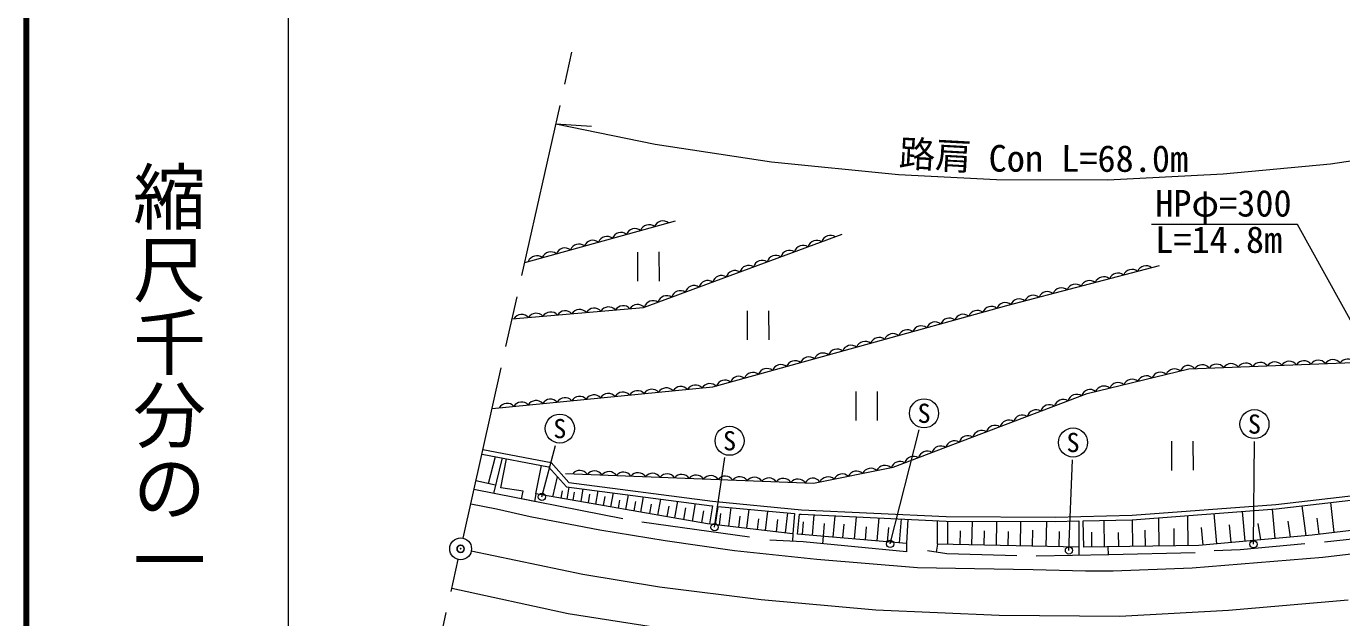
# Model space of a CAD drawing. Units: millimetres, scale not verified. Extents: x 40000 to 680000, y 20000 to 380000.
# Drawn here: x 40000 to 130416, y 259543 to 300211 of the extents above; entities that cross this region are included whole.
import ezdxf
from ezdxf.enums import TextEntityAlignment as Align

# ---------------------------------------------------------------- set-up
doc = ezdxf.new("R2010")
doc.units = ezdxf.units.MM
doc.header["$LTSCALE"] = 1000
doc.header["$PDMODE"] = 32
doc.header["$PDSIZE"] = 500
doc.linetypes.add('CHAIN', pattern=[18.5, 12, -1.5, 3.5, -1.5])
for name, color, linetype, lineweight in [('M-BGD', 7, 'Continuous', 13), ('M-BMK', 2, 'CHAIN', 13), ('M-BMK-SRVR', 3, 'Continuous', 13), ('M-STR-HTXT', 7, 'Continuous', 13), ('M-STR-STRC', 7, 'Continuous', 13), ('M-TTL', 2, 'Continuous', 140), ('M-TTL-BAND', 7, 'Continuous', 13)]:
    doc.layers.add(name, color=color, linetype=linetype, lineweight=lineweight)
doc.layers.add('M-OTRS', color=7, linetype='Continuous')
doc.styles.add('@ＭＳ ゴシック', font='')
doc.styles.add('ＭＳ ゴシック', font='')
doc.styles.get('@ＭＳ ゴシック').set_extended_font_data('@MS Gothic')
doc.styles.get('ＭＳ ゴシック').set_extended_font_data('MS Gothic')

# ---------------------------------------------------------------- blocks, each defined once
blk = doc.blocks.new('田')
at = {"color": 7, "linetype": 'Continuous', "lineweight": 13}
for p, q in [((-0.75, 1), (-0.75, -1)), ((0.75, -1), (0.75, 1))]:
    blk.add_line(p, q, dxfattribs=at)
blk = doc.blocks.new('ﾌﾟﾛｯﾄﾏｰｸ-02')
at = {"color": 3, "linetype": 'Continuous', "lineweight": 13}
blk.add_circle((0, 0), 0.5, dxfattribs=at)
blk = doc.blocks.new('ﾌﾟﾛｯﾄﾏｰｸ-01')
at = {"color": 6}
blk.add_point((0, 0), dxfattribs=at)

msp = doc.modelspace()

# ---------------------------------------------------------------- linework, layer by layer
at = {"layer": 'M-BGD'}
for p, q in [((74266.5, 283973), (84628.1, 286832.1)), ((82419.5, 280873.4), (96087.1, 285912.2)), ((107407.7, 281007.9), (117903.3, 283752.8)), ((73395.3, 280084.4), (82419.5, 280873.4)), ((87184, 275411.3), (107407.7, 281007.9)), ((119904.2, 276650.1), (134005.7, 277206.7)), ((112921.9, 274952.4), (119904.2, 276650.1)), ((72016.9, 273931.9), (87184, 275411.3)), ((99594, 269888.2), (112921.9, 274952.4)), ((71324.6, 270796.9), (75904.8, 269921.7)), ((71382.8, 271101.5), (76066.5, 270206.5)), ((71780.3, 268766.6), (72243.6, 270621.3)), ((72700, 270534.1), (72116.6, 268087.3)), ((72615.8, 268484), (72996.7, 270477.4)), ((75030.4, 268060.2), (75404.3, 270017.4)), ((75904.8, 269921.7), (77125.6, 268547)), ((76066.5, 270206.5), (77280.6, 268839.5)), ((77065.7, 269460.7), (94111.6, 268786.4)), ((94111.6, 268786.4), (99594, 269888.2)), ((72253.3, 268660.6), (70903.7, 268962.9)), ((76183.4, 267859.4), (76515.2, 269234.4)), ((77125.6, 268547), (87129, 267237.4)), ((77280.6, 268839.5), (87163.7, 267545.6)), ((81014.8, 266335.4), (70767, 268353)), ((74161, 268244.6), (72615.8, 268484)), ((74042.9, 267708), (74161, 268244.6)), ((74926.8, 267534), (74042.9, 267708)), ((75030.4, 268060.2), (74926.8, 267534)), ((86821.7, 266007.3), (75030.4, 268060.2)), ((76833.8, 268269.5), (76745.4, 267761.6)), ((77291.6, 268525.3), (77146.5, 267691.8)), ((77654.3, 268171.2), (77558.3, 267620.1)), ((78263.7, 268398.1), (78111.5, 267523.8)), ((78723, 268036), (78618.4, 267435.5)), ((79288.1, 268263.9), (79128.4, 267346.7)), ((79767, 267883.8), (79662.9, 267253.7)), ((80334.1, 268127), (80166.7, 267166)), ((81360.1, 267992.7), (81185.3, 266988.6)), ((82398.5, 267856.7), (82216.1, 266809.2)), ((83587.7, 267701), (83396.6, 266603.6)), ((125885.1, 267337.7), (133328, 268193.2)), ((125914.5, 267028.9), (133369.6, 267885.9)), ((70550.1, 267384.5), (72329.1, 267026.4)), ((72329.1, 267026.4), (74642, 266493)), ((80770.9, 267630.9), (80674.5, 267077.6)), ((81865.5, 267542.9), (81751.8, 266890)), ((82951.6, 267341.9), (82840, 266700.5)), ((84159.5, 267207.5), (84035, 266492.5)), ((84762, 267547.3), (84562.4, 266400.7)), ((85312.4, 267103.3), (85171.6, 266294.6)), ((85971.6, 267388.9), (85763.2, 266191.6)), ((86556.5, 266891.7), (86414.9, 266078.2)), ((87175.7, 267233), (86953.3, 265991.8)), ((87129, 267237.4), (87175.7, 267233)), ((87163.7, 267545.6), (93294.4, 266970.1)), ((87526.5, 267200.1), (87341.2, 265946.1)), ((87526.5, 267200.1), (92799.6, 266705.1)), ((88424.9, 267115.8), (88274, 265836.1)), ((89662.5, 266999.6), (89508.1, 265690.5)), ((90941.3, 266879.6), (90783.3, 265540.2)), ((92332.9, 266749), (92171.1, 265376.5)), ((93294.4, 266970.1), (103238.5, 266501.6)), ((116005, 266593.6), (125885.1, 267337.7)), ((116020.4, 266283.9), (125914.5, 267028.9)), ((123572, 266852.5), (123762.9, 264794.4)), ((125639, 267008.2), (125826.6, 264985.8)), ((127669.8, 267230.7), (127942.4, 265182)), ((129642, 267457.4), (129883.3, 265398.8)), ((74642, 266493), (79413.9, 265594.8)), ((89712.7, 265074), (82312.7, 266103)), ((92691.1, 265315.2), (86821.7, 266007.3)), ((87727.6, 266697.8), (87634.9, 265911.4)), ((89053, 266536.2), (88960.8, 265755.1)), ((90327, 266352.3), (90238.8, 265604.4)), ((91637, 266291.5), (91537.9, 265451.2)), ((92799.6, 266705.1), (92691.1, 265315.2)), ((93006.2, 265289.7), (93136.1, 266673.6)), ((93136.1, 266673.6), (93272.7, 266660.7)), ((93272.7, 266660.7), (103230.5, 266191.6)), ((93406.5, 266127.4), (93333.5, 265262.1)), ((94136.4, 266620.1), (94017, 265204.5)), ((94847.1, 266029.4), (94772.2, 265140.8)), ((95572.9, 266552.4), (95449, 265083.7)), ((96188.2, 265967.8), (96108.9, 265028)), ((97041.8, 266483.2), (96913.4, 264960.2)), ((98591.6, 266410.1), (98458.3, 264829.9)), ((100145.3, 266336.9), (100007.2, 264699.3)), ((100602.2, 266315.4), (100512, 264656.7)), ((102628.4, 264593), (102629, 266219.9)), ((103230.5, 266191.6), (110719.7, 266156.6)), ((103238.5, 266501.6), (110716.8, 266466.7)), ((103346.3, 264578.5), (103353.8, 266191)), ((105007.3, 266183.3), (104974.2, 264545.6)), ((106700, 266175.4), (106666.4, 264511.4)), ((108341.2, 266167.7), (108307.1, 264478.3)), ((110124.2, 266159.4), (110089.5, 264442.3)), ((110716.8, 266466.7), (116005, 266593.6)), ((110719.7, 266156.6), (112342.3, 266195.6)), ((112342.3, 266195.6), (112349.5, 264396.6)), ((112644.6, 266202.8), (116020.4, 266283.9)), ((112688.3, 264382.6), (112644.6, 266202.8)), ((114061.9, 266236.9), (114089.4, 264403.7)), ((116020.4, 266283.9), (116048.2, 264433.1)), ((117814.3, 266418.9), (117843.7, 264460.1)), ((119808.5, 266569.1), (119839.7, 264490)), ((121623.2, 266705.8), (121817.2, 264613.9)), ((122691.8, 265926.4), (122805.1, 264705.5)), ((124649.3, 266023.1), (124824.6, 264892.8)), ((126716.1, 266178.1), (126882.2, 265083.7)), ((134530, 265943.3), (128376.8, 265222.3)), ((128717.9, 266380.1), (128847.1, 265277.4)), ((79413.9, 265594.8), (83918.6, 264848.4)), ((92691.1, 265315.2), (92663.6, 264787.5)), ((100512, 264656.7), (93006.2, 265289.7)), ((94772.2, 265140.8), (94723.6, 264625)), ((97724.6, 265785), (97649.8, 264898.1)), ((99266.7, 265740.8), (99184.7, 264768.7)), ((104180.9, 265508.6), (104161.8, 264562)), ((105830.6, 265508.5), (105810.8, 264528.7)), ((107495.8, 265465), (107476.2, 264495.1)), ((109166.4, 265567.4), (109144, 264461.4)), ((110997.1, 265473.3), (110975.9, 264424.4)), ((113208.6, 265429.6), (113224.2, 264390.7)), ((115060, 265407.7), (115074.8, 264418.5)), ((116888.6, 265565.5), (116905.4, 264446)), ((118867.6, 265678.7), (118885.7, 264475.7)), ((128376.8, 265222.3), (120605.1, 264501.5)), ((120755.7, 265756.2), (120869.8, 264526.1)), ((134478.8, 265304), (129232.8, 264727.2)), ((83918.6, 264848.4), (88686, 264157.3)), ((88686, 264157.3), (94335.4, 263565.3)), ((93409.7, 264748.6), (91102.6, 264869.1)), ((100506.5, 264080.8), (93409.7, 264748.6)), ((100512, 264656.7), (100506.5, 264080.8)), ((103275.3, 263932.7), (101951.8, 264136.7)), ((102628.4, 264593), (102544, 264045.4)), ((112349.5, 264396.6), (102628.4, 264593)), ((112349.5, 264396.6), (112358.6, 263831.5)), ((120605.1, 264501.5), (112688.3, 264382.6)), ((114349.3, 264407.6), (114358, 263863.5)), ((123442.4, 264217.3), (121654.9, 264147.2)), ((127879.7, 264621.7), (123442.4, 264217.3)), ((129129.5, 263712.2), (132566.9, 264120.7)), ((94335.4, 263565.3), (101251.9, 262998.1)), ((108085.1, 263800.4), (103275.3, 263932.7)), ((114415.4, 263864.4), (109420.7, 263784.5)), ((120352, 264005.5), (114415.4, 263864.4)), ((120139.6, 262981.8), (129129.5, 263712.2)), ((101251.9, 262998.1), (105182.3, 262915.8)), ((105182.3, 262915.8), (109198, 262861)), ((109198, 262861), (112807, 262768.4)), ((112807, 262768.4), (114711.7, 262755.3)), ((114711.7, 262755.3), (120139.6, 262981.8)), ((69246.3, 261565.3), (77254.9, 259842.3)), ((77254.9, 259842.3), (90742.1, 257722.6))]:
    msp.add_line(p, q, dxfattribs=at)
for centre in [(75444, 267844.4), (87313.8, 265760.7), (99379.8, 264615.5), (111670.8, 264171.8), (124354.2, 264589.8)]:
    msp.add_circle(centre, 250, dxfattribs=at)
for centre, radius, start, end in [((83763.6, 286205.6), 624.4, 52.22281, 158.62887), ((79907.7, 285141.6), 624.4, 52.22281, 158.62887), ((80871.7, 285407.6), 624.4, 52.22281, 158.62887), ((81835.6, 285673.6), 624.4, 52.22281, 158.62887), ((82799.6, 285939.6), 624.4, 52.22281, 158.62887), ((95278.3, 285215.4), 624.4, 57.03414, 163.4402), ((77015.8, 284343.7), 624.4, 52.22281, 158.62887), ((77979.7, 284609.7), 624.4, 52.22281, 158.62887), ((78943.7, 284875.7), 624.4, 52.22281, 158.62887), ((93401.7, 284523.5), 624.4, 57.03414, 163.4402), ((94340, 284869.4), 624.4, 57.03414, 163.4402), ((75087.8, 283811.7), 624.4, 52.22281, 158.62887), ((76051.8, 284077.7), 624.4, 52.22281, 158.62887), ((90586.9, 283485.8), 624.4, 57.03414, 163.4402), ((91525.2, 283831.7), 624.4, 57.03414, 163.4402), ((92463.4, 284177.6), 624.4, 57.03414, 163.4402), ((87772.1, 282448.1), 624.4, 57.03414, 163.4402), ((88710.4, 282794), 624.4, 57.03414, 163.4402), ((89648.6, 283139.9), 624.4, 57.03414, 163.4402), ((115026.4, 282613.8), 624.4, 51.45348, 157.85954), ((115993.9, 282866.8), 624.4, 51.45348, 157.85954), ((116961.3, 283119.9), 624.4, 51.45348, 157.85954), ((85895.6, 281756.3), 624.4, 57.03414, 163.4402), ((86833.8, 282102.2), 624.4, 57.03414, 163.4402), ((111156.6, 281601.7), 624.4, 51.45348, 157.85954), ((112124, 281854.8), 624.4, 51.45348, 157.85954), ((113091.5, 282107.8), 624.4, 51.45348, 157.85954), ((114059, 282360.8), 624.4, 51.45348, 157.85954), ((83080.8, 280718.6), 624.4, 57.03414, 163.4402), ((84019, 281064.5), 624.4, 57.03414, 163.4402), ((84957.3, 281410.4), 624.4, 57.03414, 163.4402), ((107292.7, 280588), 624.4, 52.26549, 158.67156), ((108254.2, 280842.7), 624.4, 51.45348, 157.85954), ((109221.7, 281095.7), 624.4, 51.45348, 157.85954), ((110189.1, 281348.7), 624.4, 51.45348, 157.85954), ((74051, 279766.3), 624.4, 41.79369, 148.19976), ((75047.2, 279853.4), 624.4, 41.79369, 148.19976), ((76043.4, 279940.5), 624.4, 41.79369, 148.19976), ((77039.6, 280027.6), 624.4, 41.79369, 148.19976), ((78035.8, 280114.7), 624.4, 41.79369, 148.19976), ((79032, 280201.8), 624.4, 41.79369, 148.19976), ((80028.2, 280288.9), 624.4, 41.79369, 148.19976), ((81024.4, 280376), 624.4, 41.79369, 148.19976), ((82020.6, 280463.1), 624.4, 41.79369, 148.19976), ((104401.4, 279787.8), 624.4, 52.26549, 158.67156), ((105365.1, 280054.5), 624.4, 52.26549, 158.67156), ((106328.9, 280321.3), 624.4, 52.26549, 158.67156), ((101510, 278987.7), 624.4, 52.26549, 158.67156), ((102473.8, 279254.4), 624.4, 52.26549, 158.67156), ((103437.6, 279521.1), 624.4, 52.26549, 158.67156), ((97654.9, 277920.9), 624.4, 52.26549, 158.67156), ((98618.7, 278187.6), 624.4, 52.26549, 158.67156), ((99582.5, 278454.3), 624.4, 52.26549, 158.67156), ((100546.2, 278721), 624.4, 52.26549, 158.67156), ((94763.6, 277120.7), 624.4, 52.26549, 158.67156), ((95727.4, 277387.5), 624.4, 52.26549, 158.67156), ((96691.1, 277654.2), 624.4, 52.26549, 158.67156), ((90908.5, 276053.9), 624.4, 52.26549, 158.67156), ((91872.3, 276320.6), 624.4, 52.26549, 158.67156), ((92836, 276587.3), 624.4, 52.26549, 158.67156), ((93799.8, 276854), 624.4, 52.26549, 158.67156), ((119869, 276301.7), 581, 38.89649, 159.03353), ((120823.7, 276312.1), 624.4, 39.05749, 145.46355), ((121822.9, 276351.5), 624.4, 39.05749, 145.46355), ((122822.2, 276391), 624.4, 39.05749, 145.46355), ((123821.4, 276430.4), 624.4, 39.05749, 145.46355), ((124820.6, 276469.9), 624.4, 39.05749, 145.46355), ((125819.8, 276509.3), 624.4, 39.05749, 145.46355), ((126819, 276548.8), 624.4, 39.05749, 145.46355), ((127818.3, 276588.2), 624.4, 39.05749, 145.46355), ((128817.5, 276627.6), 624.4, 39.05749, 145.46355), ((129816.7, 276667.1), 624.4, 39.05749, 145.46355), ((130815.9, 276706.5), 624.4, 39.05749, 145.46355), ((88017.1, 275253.8), 624.4, 52.26549, 158.67156), ((88980.9, 275520.5), 624.4, 52.26549, 158.67156), ((89944.7, 275787.2), 624.4, 52.26549, 158.67156), ((116013.9, 275319.3), 624.4, 50.46275, 156.86881), ((116985.6, 275555.6), 624.4, 50.46275, 156.86881), ((117957.3, 275791.8), 624.4, 50.46275, 156.86881), ((118929, 276028.1), 624.4, 50.46275, 156.86881), ((80015.5, 274336.3), 624.4, 42.36776, 148.77382), ((81010.7, 274433.4), 624.4, 42.36776, 148.77382), ((82006, 274530.5), 624.4, 42.36776, 148.77382), ((83001.3, 274627.5), 624.4, 42.36776, 148.77382), ((83996.6, 274724.6), 624.4, 42.36776, 148.77382), ((84991.8, 274821.7), 624.4, 42.36776, 148.77382), ((85987.1, 274918.8), 624.4, 42.36776, 148.77382), ((86982.4, 275015.8), 624.4, 42.36776, 148.77382), ((112205.2, 274280), 624.4, 57.60236, 164.00842), ((113108.3, 274651.8), 586.9, 48.61391, 164.52632), ((114070.6, 274846.8), 624.4, 50.46275, 156.86881), ((115042.3, 275083.1), 624.4, 50.46275, 156.86881), ((73048.5, 273656.8), 624.4, 42.36776, 148.77382), ((74043.8, 273753.9), 624.4, 42.36776, 148.77382), ((75039.1, 273850.9), 624.4, 42.36776, 148.77382), ((76034.3, 273948), 624.4, 42.36776, 148.77382), ((77029.6, 274045.1), 624.4, 42.36776, 148.77382), ((78024.9, 274142.2), 624.4, 42.36776, 148.77382), ((79020.2, 274239.2), 624.4, 42.36776, 148.77382), ((110335.6, 273569.6), 624.4, 57.60236, 164.00842), ((111270.4, 273924.8), 624.4, 57.60236, 164.00842), ((107531.2, 272504), 624.4, 57.60236, 164.00842), ((108466, 272859.2), 624.4, 57.60236, 164.00842), ((109400.8, 273214.4), 624.4, 57.60236, 164.00842), ((105661.7, 271793.6), 624.4, 57.60236, 164.00842), ((106596.4, 272148.8), 624.4, 57.60236, 164.00842), ((102857.3, 270728), 624.4, 57.60236, 164.00842), ((103792.1, 271083.2), 624.4, 57.60236, 164.00842), ((104726.9, 271438.4), 624.4, 57.60236, 164.00842), ((100987.7, 270017.7), 624.4, 57.60236, 164.00842), ((101922.5, 270372.8), 624.4, 57.60236, 164.00842), ((78050.2, 269047.5), 624.4, 34.53161, 140.93767), ((79049.4, 269008), 624.4, 34.53161, 140.93767), ((80048.6, 268968.4), 624.4, 34.53161, 140.93767), ((81047.8, 268928.9), 624.4, 34.53161, 140.93767), ((82047, 268889.4), 624.4, 34.53161, 140.93767), ((83046.3, 268849.9), 624.4, 34.53161, 140.93767), ((97068.5, 268999.2), 624.4, 48.15985, 154.56591), ((98048.9, 269196.2), 624.4, 48.15985, 154.56591), ((99029.3, 269393.2), 624.4, 48.15985, 154.56591), ((100050.9, 269642.4), 642.5, 58.40771, 160.35471), ((84045.5, 268810.3), 624.4, 34.53161, 140.93767), ((85044.7, 268770.8), 624.4, 34.53161, 140.93767), ((86043.9, 268731.3), 624.4, 34.53161, 140.93767), ((87043.1, 268691.8), 624.4, 34.53161, 140.93767), ((88042.4, 268652.2), 624.4, 34.53161, 140.93767), ((89041.6, 268612.7), 624.4, 34.53161, 140.93767), ((90040.8, 268573.2), 624.4, 34.53161, 140.93767), ((91040, 268533.6), 624.4, 34.53161, 140.93767), ((92039.2, 268494.1), 624.4, 34.53161, 140.93767), ((93038.5, 268454.6), 624.4, 34.53161, 140.93767), ((94059.2, 268573.5), 569.8, 31.74421, 155.5853), ((95107.7, 268605.1), 624.4, 48.15985, 154.56591), ((96088.1, 268802.1), 624.4, 48.15985, 154.56591)]:
    msp.add_arc(centre, radius, start, end, dxfattribs=at)
at = {"layer": 'M-BMK'}
for p, q in [((70018.9, 265013.7), (77506.6, 298435.2)), ((78256.8, 262506.8), (70588.8, 264126.8)), ((62203.3, 230128.5), (69691, 263550)), ((83514.5, 261635.9), (78256.8, 262506.8)), ((90522, 260763.5), (83514.5, 261635.9)), ((98403.7, 260057.3), (90522, 260763.5)), ((130858.4, 260757.6), (122625.3, 260045.9)), ((106866.1, 259691.6), (98403.7, 260057.3)), ((115177.4, 259635.8), (106866.1, 259691.6)), ((122625.3, 260045.9), (115177.4, 259635.8))]:
    msp.add_line(p, q, dxfattribs=at)
at = {"layer": 'M-STR-HTXT'}
for p, q in [((76401.3, 293501.8), (78851.4, 293347)), ((76401.3, 293501.8), (83228.8, 292098.3)), ((83228.8, 292098.3), (91215.4, 290888.1)), ((129654.3, 290758.8), (134866.3, 291534.8)), ((91215.4, 290888.1), (99960.2, 290031)), ((122260.6, 290067.8), (129654.3, 290758.8)), ((99960.2, 290031), (106682.2, 289666.6)), ((106682.2, 289666.6), (114342.3, 289653.1)), ((114342.3, 289653.1), (122260.6, 290067.8)), ((127375.3, 286576.3), (117335.9, 286576.3)), ((137020.5, 269144.7), (127375.3, 286576.3))]:
    msp.add_line(p, q, dxfattribs=at)
at = {"layer": 'M-STR-STRC'}
for p, q in [((99379.8, 264615.5), (101371.6, 272452.6)), ((75444, 267844.4), (76377.4, 271386.1)), ((124354.2, 264589.8), (124416, 271656.7)), ((87313.8, 265760.7), (88022.5, 270556.8)), ((111670.8, 264171.8), (111906, 270394.1))]:
    msp.add_line(p, q, dxfattribs=at)
for centre in [(101709.8, 273598.6), (76670.9, 272547.6), (124418.8, 272857.7), (88342.3, 271710.8), (111950, 271591.3)]:
    msp.add_circle(centre, 1000, dxfattribs=at)
at = {"layer": 'M-TTL'}
msp.add_line((40000, 379999.9), (40000, 20000), dxfattribs=at)
at = {"layer": 'M-TTL-BAND'}
msp.add_line((58000, 369999.9), (58000, 20000), dxfattribs=at)

# ---------------------------------------------------------------- block references
at = {"layer": 'M-BGD', "xscale": 999.9998, "yscale": 999.9998, "rotation": 0.23939}
for p in [(82764.6, 283690.3), (90297.8, 279649.8), (97762.5, 274102.6), (119471.8, 270678.4)]:
    msp.add_blockref('田', p, dxfattribs=at)
at = {"layer": 'M-BMK-SRVR', "xscale": 1500, "yscale": 1500}
msp.add_blockref('ﾌﾟﾛｯﾄﾏｰｸ-02', (69855, 264281.8), dxfattribs=at)
at = {"layer": 'M-OTRS', "xscale": 999.9998, "yscale": 999.9998}
msp.add_blockref('ﾌﾟﾛｯﾄﾏｰｸ-01', (69855, 264281.8), dxfattribs=at)

# ---------------------------------------------------------------- texts
at = {"layer": 'M-STR-HTXT', "style": 'ＭＳ ゴシック'}
for s, rotation, p in [('路肩', 356.898, (99910.6, 290033.7)), ('Con L=68.0m', 359.899, (106144.8, 289667.6))]:
    msp.add_text(s, height=1833, rotation=rotation, dxfattribs=at).set_placement(p, align=Align.BOTTOM_LEFT)
for s, p in [('HPφ=300', (117598.9, 286576.3)), ('L=14.8m', (117598.9, 284076.3))]:
    msp.add_text(s, height=1833, dxfattribs=at).set_placement(p, align=Align.BOTTOM_LEFT)
at = {"layer": 'M-STR-STRC', "style": 'ＭＳ ゴシック'}
for p in [(101709.8, 273598.6), (76670.9, 272547.6), (124418.8, 272857.7), (88342.3, 271710.8), (111950, 271591.3)]:
    msp.add_text('S', height=1320, dxfattribs=at).set_placement(p, align=Align.MIDDLE_CENTER)
at = {"layer": 'M-TTL-BAND', "style": '@ＭＳ ゴシック'}
msp.add_text('縮尺千分の一', height=3666, rotation=270, dxfattribs=at).set_placement((49777, 261030.4), align=Align.MIDDLE_RIGHT)

doc.saveas('drawing.dxf')
